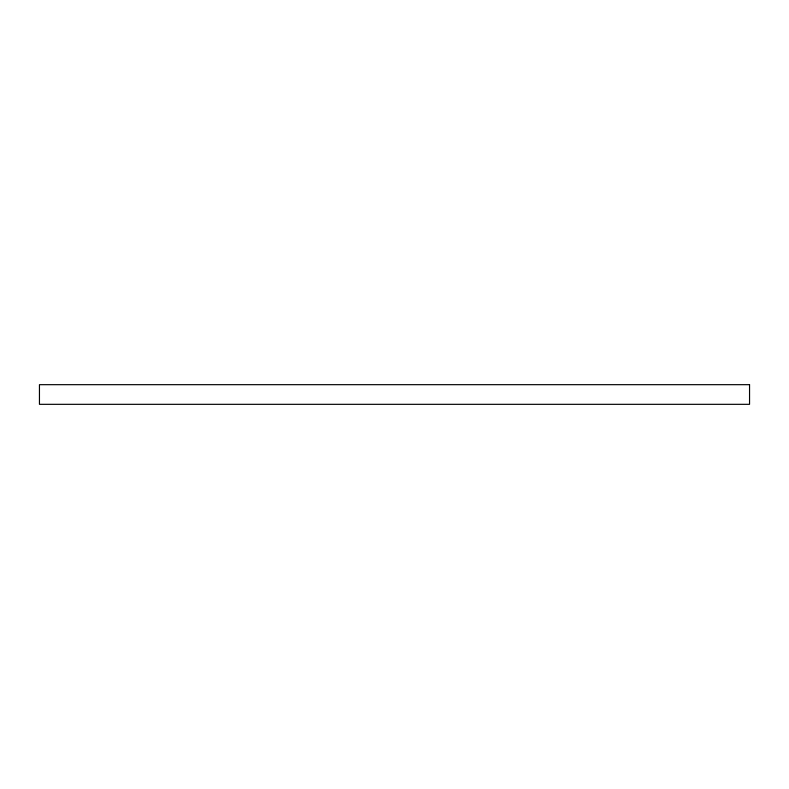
<?xml version="1.0" encoding="UTF-8"?>
<svg xmlns="http://www.w3.org/2000/svg" width="789" height="789" viewBox="0 0 789 789"><rect width="100%" height="100%" fill="white"/><g stroke="black" fill="none" stroke-linecap="round" stroke-linejoin="round"><path stroke-width="1.18" d="M749.55 384.677L39.45 384.677L39.45 404.323L749.55 404.323L749.55 384.677"/></g></svg>
